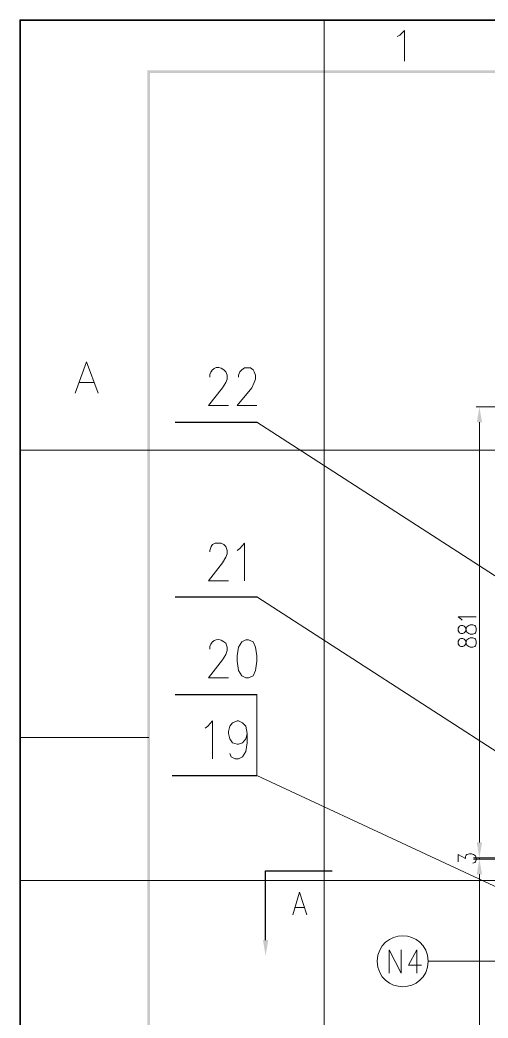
# Model space of a CAD drawing. Header units: millimetres. Extents: x 0 to 825, y 0 to 1167.
# Drawn here: x 0.1 to 127, y 896.3 to 1166.9 of the extents above; entities that cross this region are included whole.
import ezdxf

# ---------------------------------------------------------------- set-up
doc = ezdxf.new("R2010")
doc.units = ezdxf.units.MM
doc.layers.add('1', color=7, linetype='Continuous')

msp = doc.modelspace()

# ---------------------------------------------------------------- hatches: boundary and pattern name
h = msp.add_hatch(color=0)
h.dxf.hatch_style = 2
h.paths.add_polyline_path([(810.861732, 1153.221732), (35.421732, 1152.501732), (34.701732, 1153.221732)])
h = msp.add_hatch(color=0)
h.dxf.hatch_style = 2
h.paths.add_polyline_path([(35.421732, 1152.501732), (34.701732, 1153.221732), (35.421732, 14.541732)])
h = msp.add_hatch(color=0)
h.dxf.hatch_style = 2
h.paths.add_polyline_path([(34.701732, 1153.221732), (35.421732, 14.541732), (34.701732, 13.821732)])
h = msp.add_hatch(color=0)
h.dxf.hatch_style = 2
h.paths.add_polyline_path([(810.141732, 1152.501732), (810.861732, 1153.221732), (35.421732, 1152.501732)])
h = msp.add_hatch(color=0)
h.dxf.hatch_style = 2
h.paths.add_polyline_path([(123.981732, 1057.821732), (125.421732, 1057.821732), (124.701732, 1061.961732)])
h = msp.add_hatch(color=0)
h.dxf.hatch_style = 2
h.paths.add_polyline_path([(123.981732, 943.881732), (125.421732, 943.881732), (124.701732, 939.741732)])
h = msp.add_hatch(color=0)
h.dxf.hatch_style = 2
h.paths.add_polyline_path([(123.981732, 943.881732), (125.421732, 943.881732), (124.701732, 939.741732)])
h = msp.add_hatch(color=0)
h.dxf.hatch_style = 2
h.paths.add_polyline_path([(123.981732, 935.241732), (125.421732, 935.241732), (124.701732, 939.381732)])
h = msp.add_hatch(color=0)
h.dxf.hatch_style = 2
h.paths.add_polyline_path([(123.981732, 935.241732), (125.421732, 935.241732), (124.701732, 939.381732)])
h = msp.add_hatch(color=0)
h.dxf.hatch_style = 2
h.paths.add_polyline_path([(67.461732, 917.421732), (66.741732, 913.101732), (66.021732, 917.421732)])

# ---------------------------------------------------------------- linework, layer by layer
at = {"layer": '1', "color": 30, "lineweight": 9}
for points in [[(0.141732, 0.141732), (0.141732, 1166.901732)], [(824.541732, 1166.901732), (0.141732, 1166.901732)], [(82.581732, 0.141732), (82.581732, 1166.901732)], [(824.541732, 1050.225732), (0.141732, 1050.225732)], [(824.541732, 933.549732), (0.141732, 933.549732)]]:
    msp.add_lwpolyline(points, dxfattribs=at)
at = {"layer": '1', "color": 0, "lineweight": 9}
for points in [[(0.321732, 0.321732), (824.361732, 0.321732), (824.361732, 1166.721732), (0.321732, 1166.721732), (0.321732, 0.321732)], [(102.381732, 1162.401732), (103.101732, 1162.761732), (104.361732, 1164.021732), (104.361732, 1155.741732)], [(15.081732, 1065.741732), (18.141732, 1074.201732), (21.381732, 1065.741732)], [(59.361732, 1070.061732), (59.361732, 1070.601732), (59.721732, 1071.501732), (60.261732, 1072.041732), (60.981732, 1072.581732), (62.601732, 1072.581732), (63.321732, 1072.041732), (63.681732, 1071.501732), (64.041732, 1070.601732), (64.041732, 1069.521732), (63.681732, 1068.621732), (62.961732, 1067.181732), (59.001732, 1062.321732), (64.401732, 1062.321732)], [(16.161732, 1068.621732), (20.121732, 1068.621732)], [(231.261732, 1061.961732), (123.801732, 1061.961732)], [(64.401732, 1057.821732), (180.501732, 982.941732)], [(124.701732, 1057.821732), (124.701732, 943.881732)], [(51.621732, 1022.721732), (51.621732, 1023.081732), (51.981732, 1024.161732), (52.341732, 1024.701732), (53.061732, 1025.061732), (54.681732, 1025.061732), (55.401732, 1024.701732), (55.941732, 1024.161732), (56.301732, 1023.081732), (56.301732, 1022.181732), (55.941732, 1021.281732), (55.041732, 1019.661732), (51.261732, 1014.801732), (56.661732, 1014.801732)], [(59.001732, 1023.081732), (59.721732, 1023.621732), (60.981732, 1025.061732), (60.981732, 1014.801732)], [(64.401732, 1010.481732), (180.501732, 935.421732)], [(120.021732, 1004.181732), (119.661732, 1004.541732), (118.941732, 1005.081732), (123.801732, 1005.081732)], [(118.941732, 1001.301732), (119.301732, 1000.761732), (119.661732, 1000.581732), (120.201732, 1000.581732), (120.561732, 1000.761732), (120.921732, 1001.121732), (121.101732, 1001.841732), (121.281732, 1002.381732), (121.821732, 1002.741732), (122.181732, 1002.921732), (122.901732, 1002.921732), (123.441732, 1002.741732), (123.621732, 1002.561732), (123.801732, 1002.021732), (123.801732, 1001.301732), (123.621732, 1000.761732), (123.441732, 1000.581732), (122.901732, 1000.401732), (122.181732, 1000.401732), (121.821732, 1000.581732), (121.281732, 1000.941732), (121.101732, 1001.481732), (120.921732, 1002.201732), (120.561732, 1002.561732), (120.201732, 1002.741732), (119.661732, 1002.741732), (119.301732, 1002.561732), (118.941732, 1002.021732), (118.941732, 1001.301732)], [(61.341732, 998.781732), (60.261732, 998.241732), (59.361732, 996.801732), (59.001732, 994.461732), (59.001732, 993.021732), (59.361732, 990.501732), (60.261732, 989.061732), (61.341732, 988.521732), (62.061732, 988.521732), (63.321732, 989.061732), (64.041732, 990.501732), (64.401732, 993.021732), (64.401732, 994.461732), (64.041732, 996.801732), (63.321732, 998.241732), (62.061732, 998.781732), (61.341732, 998.781732)], [(118.941732, 997.701732), (119.301732, 997.161732), (119.661732, 996.981732), (120.201732, 996.981732), (120.561732, 997.161732), (120.921732, 997.521732), (121.101732, 998.241732), (121.281732, 998.781732), (121.821732, 999.141732), (122.181732, 999.321732), (122.901732, 999.321732), (123.441732, 999.141732), (123.621732, 998.961732), (123.801732, 998.421732), (123.801732, 997.701732), (123.621732, 997.161732), (123.441732, 996.981732), (122.901732, 996.801732), (122.181732, 996.801732), (121.821732, 996.981732), (121.281732, 997.341732), (121.101732, 997.881732), (120.921732, 998.601732), (120.561732, 998.961732), (120.201732, 999.141732), (119.661732, 999.141732), (119.301732, 998.961732), (118.941732, 998.421732), (118.941732, 997.701732)], [(64.401732, 962.061732), (64.401732, 984.021732)], [(50.361732, 974.841732), (51.081732, 975.381732), (52.341732, 976.821732), (52.341732, 966.561732)], [(61.701732, 973.401732), (61.341732, 971.961732), (60.441732, 970.881732), (59.361732, 970.521732), (59.001732, 970.521732), (57.741732, 970.881732), (57.021732, 971.961732), (56.661732, 973.401732), (56.661732, 973.941732), (57.021732, 975.381732), (57.741732, 976.281732), (59.001732, 976.821732), (59.361732, 976.821732), (60.441732, 976.281732), (61.341732, 975.381732), (61.701732, 973.401732), (61.701732, 970.881732), (61.341732, 968.541732), (60.441732, 967.101732), (59.361732, 966.561732), (58.461732, 966.561732), (57.381732, 967.101732), (57.021732, 968.001732)], [(35.061732, 972.321732), (0.321732, 972.321732)], [(64.401732, 962.061732), (156.021732, 919.401732)], [(124.701732, 943.881732), (124.701732, 948.021732)], [(118.941732, 938.661732), (118.941732, 940.641732), (120.921732, 939.561732), (120.921732, 940.101732), (121.101732, 940.461732), (121.281732, 940.641732), (122.001732, 940.821732), (122.541732, 940.821732), (123.081732, 940.641732), (123.621732, 940.281732), (123.801732, 939.741732), (123.801732, 939.201732), (123.621732, 938.661732), (123.441732, 938.481732), (122.901732, 938.301732)], [(123.081732, 939.741732), (123.801732, 939.741732)], [(123.081732, 939.381732), (123.801732, 939.381732)], [(133.341732, 939.741732), (123.801732, 939.741732)], [(172.581732, 939.381732), (123.801732, 939.381732)], [(124.701732, 939.741732), (124.701732, 939.381732)], [(124.701732, 458.601732), (124.701732, 935.241732)], [(124.701732, 935.241732), (124.701732, 931.101732)], [(74.121732, 924.261732), (75.921732, 930.381732), (77.901732, 924.261732)], [(74.841732, 926.241732), (77.181732, 926.241732)], [(100.221732, 908.421732), (100.221732, 914.721732), (103.461732, 908.421732), (103.461732, 914.721732)], [(107.781732, 914.721732), (105.441732, 910.581732), (109.041732, 910.581732)], [(107.781732, 914.721732), (107.781732, 908.421732)], [(133.521732, 911.661732), (110.841732, 911.661732)]]:
    msp.add_lwpolyline(points, dxfattribs=at)
at = {"layer": '1', "color": 0, "lineweight": 25}
for points in [[(42.261732, 1057.821732), (64.401732, 1057.821732)], [(42.261732, 1010.481732), (64.401732, 1010.481732)], [(42.261732, 984.021732), (64.401732, 984.021732)], [(41.361732, 962.061732), (64.401732, 962.061732)], [(66.741732, 917.421732), (66.741732, 936.141732)], [(66.741732, 936.141732), (84.741732, 936.141732)]]:
    msp.add_lwpolyline(points, dxfattribs=at)
at = {"layer": '1', "color": 0, "lineweight": 9}
for points, knots in [([(51.621732, 1070.061732), (51.441732, 1072.041732), (53.601732, 1073.661732), (55.401732, 1072.041732), (55.401732, 1072.041732), (55.941732, 1071.501732), (55.941732, 1071.501732), (55.941732, 1071.501732), (56.301732, 1070.601732), (56.301732, 1070.601732), (56.301732, 1070.601732), (56.301732, 1069.521732), (56.301732, 1069.521732), (56.301732, 1069.521732), (55.941732, 1068.621732), (55.941732, 1068.621732), (55.941732, 1068.621732), (55.041732, 1067.181732), (55.041732, 1067.181732), (55.041732, 1067.181732), (51.261732, 1062.321732), (51.261732, 1062.321732), (51.261732, 1062.321732), (56.661732, 1062.321732), (56.661732, 1062.321732)], [0, 0, 0, 0, 1, 1, 1, 2, 2, 2, 3, 3, 3, 4, 4, 4, 5, 5, 5, 6, 6, 6, 7, 7, 7, 8, 8, 8, 8]), ([(51.621732, 996.261732), (51.441732, 998.241732), (53.601732, 999.861732), (55.401732, 998.241732), (55.401732, 998.241732), (55.941732, 997.881732), (55.941732, 997.881732), (55.941732, 997.881732), (56.301732, 996.801732), (56.301732, 996.801732), (56.301732, 996.801732), (56.301732, 995.901732), (56.301732, 995.901732), (56.301732, 995.901732), (55.941732, 994.821732), (55.941732, 994.821732), (55.941732, 994.821732), (55.041732, 993.381732), (55.041732, 993.381732), (55.041732, 993.381732), (51.261732, 988.521732), (51.261732, 988.521732), (51.261732, 988.521732), (56.661732, 988.521732), (56.661732, 988.521732)], [0, 0, 0, 0, 1, 1, 1, 2, 2, 2, 3, 3, 3, 4, 4, 4, 5, 5, 5, 6, 6, 6, 7, 7, 7, 8, 8, 8, 8]), ([(110.841732, 911.661732), (110.481732, 920.841732), (97.341732, 920.841732), (96.981732, 911.661732), (97.341732, 902.481732), (110.481732, 902.481732), (110.841732, 911.661732)], [0, 0, 0, 0, 1, 1, 1, 2, 2, 2, 2])]:
    msp.add_open_spline(points, degree=3, knots=knots, dxfattribs=at)

doc.saveas('drawing.dxf')
